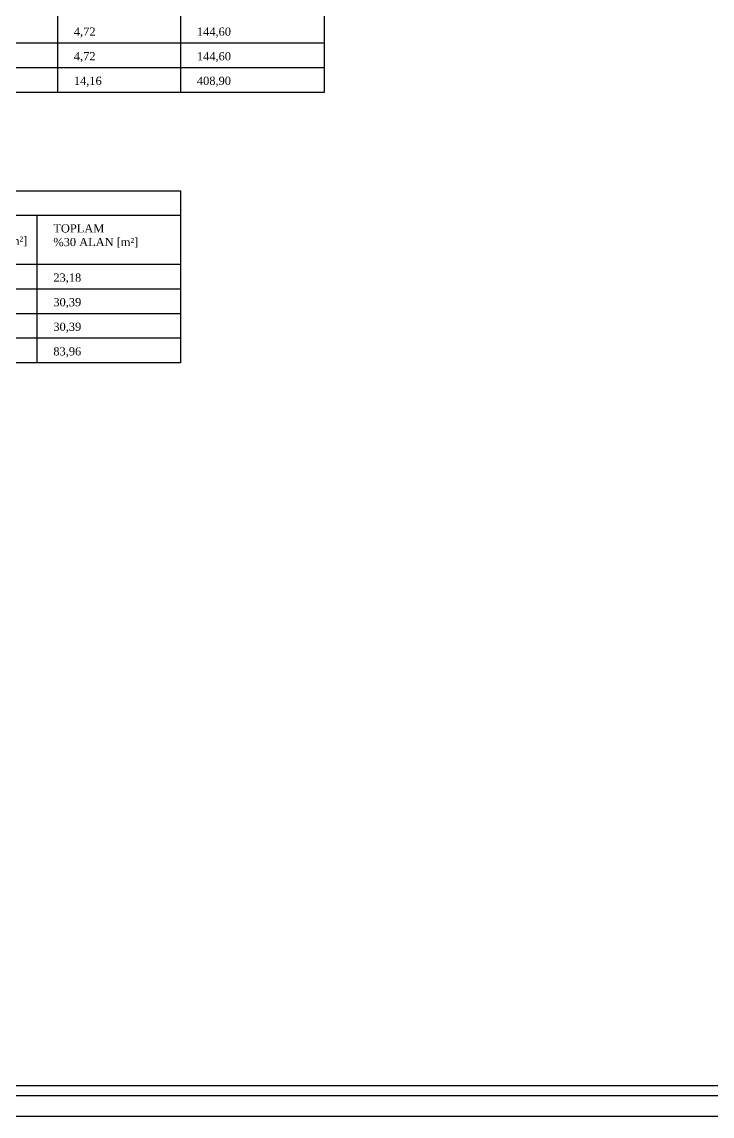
# Model space of a CAD drawing. Header units: centimetres. Extents: x -1107 to 35418, y 13584 to 18329.
# Drawn here: x 649 to 1491, y 14837 to 16172 of the extents above; entities that cross this region are included whole.
import ezdxf

# ---------------------------------------------------------------- set-up
doc = ezdxf.new("R2010")
doc.units = ezdxf.units.CM
doc.layers.add('YLZ-ALAN HESABI', color=41, linetype='Continuous', lineweight=35)
doc.layers.add('YLZ-PAFTA', color=165, linetype='Continuous')
doc.layers.add('YLZ-YAZI', color=113, linetype='Continuous')
doc.styles.add('ARIAL', font='times.ttf')

# ---------------------------------------------------------------- blocks, each defined once
blk = doc.blocks.new('Hesap Tablosu')
at = {"layer": 'YLZ-PAFTA'}
for p, q in [((479603.9, 4505874.4), (479603.9, 4505694.4)), ((479753.9, 4505874.4), (479753.9, 4505694.4)), ((479928.9, 4505754.4), (478928.9, 4505754.4)), ((479928.9, 4505724.4), (478928.9, 4505724.4)), ((479753.9, 4505544.4), (478928.9, 4505544.4)), ((479578.9, 4505544.4), (479578.9, 4505364.4)), ((479753.9, 4505484.4), (478928.9, 4505484.4)), ((479753.9, 4505454.4), (478928.9, 4505454.4)), ((479753.9, 4505424.4), (478928.9, 4505424.4)), ((479753.9, 4505394.4), (478928.9, 4505394.4))]:
    blk.add_line(p, q, dxfattribs=at)
for points in [[(478928.9, 4505694.4), (478928.9, 4505904.4), (479928.9, 4505904.4), (479928.9, 4505694.4)], [(478928.9, 4505364.4), (478928.9, 4505574.4), (479753.9, 4505574.4), (479753.9, 4505364.4)]]:
    blk.add_lwpolyline(points, close=True, dxfattribs=at)
at = {"layer": 'YLZ-YAZI', "char_height": 10, "width": 485.481, "attachment_point": 1, "style": 'ARIAL'}
for s, insert in [('\\pxql;4,72', (479623.9, 4505773.5)), ('\\pxql;144,60', (479773.9, 4505773.5)), ('\\pxql;4,72', (479623.9, 4505743.5)), ('\\pxql;144,60', (479773.9, 4505743.5)), ('\\pxql;14,16', (479623.9, 4505713.5)), ('\\pxql;408,90', (479773.9, 4505713.5))]:
    blk.add_mtext(s, dxfattribs=dict(at, insert=insert))
at = {"layer": 'YLZ-YAZI', "char_height": 10, "attachment_point": 1, "style": 'ARIAL'}
for s, insert in [('\\pxql;TOPLAM \\P%30 ALAN [m²]', (479598.9, 4505533.5)), ('\\pxql;ASANSÖR B. [m²]', (479448.9, 4505518.5)), ('\\pxql;23,18', (479598.9, 4505473.5)), ('\\pxql;30,39', (479598.9, 4505443.5)), ('\\pxql;30,39', (479598.9, 4505413.5)), ('\\pxql;83,96', (479598.9, 4505383.5))]:
    blk.add_mtext_dynamic_manual_height_columns(s, width=485.481, gutter_width=12.5, heights=[0], dxfattribs=dict(at, insert=insert))

msp = doc.modelspace()

# ---------------------------------------------------------------- linework, layer by layer
at = {"layer": 'YLZ-PAFTA'}
for points in [[(-57.29, 14836.94), (4942.71, 14836.94), (4942.71, 17086.94), (-57.29, 17086.94)], [(-32.29, 14861.94), (4917.71, 14861.94), (4917.71, 17061.94), (-32.29, 17061.94)], [(-19.79, 14874.44), (4905.21, 14874.44), (4905.21, 17049.44), (-19.79, 17049.44)]]:
    msp.add_lwpolyline(points, close=True, dxfattribs=at)

# ---------------------------------------------------------------- block references
at = {"layer": 'YLZ-ALAN HESABI'}
msp.add_blockref('Hesap Tablosu', (-478911.22, -4489608.73), dxfattribs=at)

doc.saveas('drawing.dxf')
